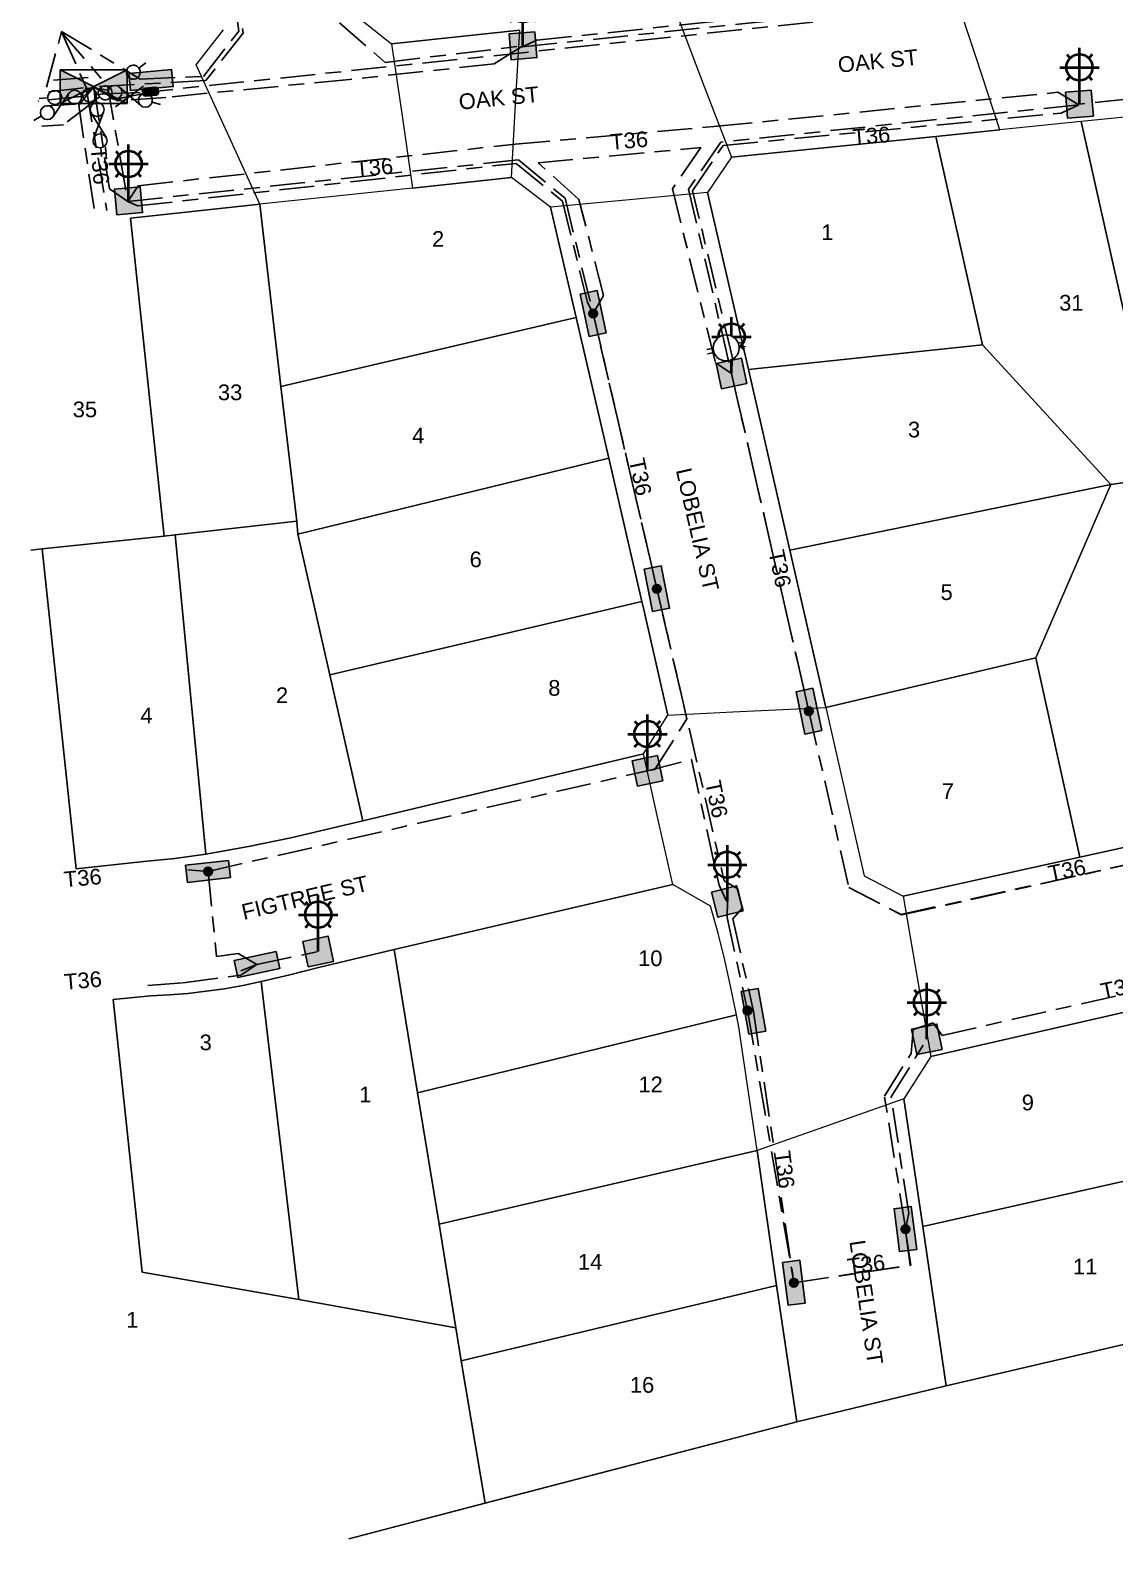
# Model space of a CAD drawing. Header units: metres. Extents: x 298156 to 298818, y 6171580 to 6172425.
# Drawn here: x 298156.3 to 298280.7, y 6171702.1 to 6171875.1 of the extents above; entities that cross this region are included whole.
import ezdxf
from ezdxf.enums import TextEntityAlignment as Align

# ---------------------------------------------------------------- set-up
doc = ezdxf.new("R2010")
doc.units = ezdxf.units.M
doc.linetypes.add('Cable Exist UG', pattern=[8.2, 4, -1.2, 1.8, -1.2])
doc.layers.get('0').update_dxf_attribs({"color": 6})
doc.layers.add('Cadastre Land Parcels_SP_EXT', color=9, linetype='Continuous', lineweight=5)
doc.layers.add('Cadastre Roads_SP_EXT', color=9, linetype='Continuous', lineweight=5)
for name, color, linetype in [('Equip_HV_EXT', 7, 'Continuous'), ('Equip_LV_EXT', 7, 'Continuous'), ('Equip_SL_EXT', 7, 'Continuous'), ('Equip_SP_SL_EXT', 7, 'Continuous'), ('Mains_HV_EXT', 7, 'Continuous'), ('Mains_LV_EXT', 7, 'Continuous'), ('Mains_SL_EXT', 7, 'Continuous'), ('Sub_SP_EXT', 7, 'Continuous'), ('SupportsUG_SP_LV_EXT', 7, 'Continuous'), ('SupportsUG_SP_LV_SL_EXT', 7, 'Continuous')]:
    doc.layers.add(name, color=color, linetype=linetype)
doc.layers.get('0').off()
doc.styles.add('COLUMN_LABEL', font='arial.ttf')
doc.styles.add('iecARIAL', font='arial.ttf', dxfattribs={"height": 2})
doc.styles.add('PIT_LABEL', font='arial.ttf')
doc.styles.add('POLE_LABEL', font='arial.ttf')
doc.styles.get("Standard").update_dxf_attribs({"font": 'arial.ttf'})
doc.styles.add('SWITCH_LABEL', font='arial.ttf', dxfattribs={"height": 2.5})

# ---------------------------------------------------------------- blocks, each defined once
blk = doc.blocks.new('SUB_PADMOUNT_EXT')
for points in [[(0, 0), (-3.84, 1.92), (-3.84, -1.92)], [(0, 0), (3.84, 1.92), (3.84, -1.92)]]:
    blk.add_hatch(color=256).paths.add_polyline_path(points)
for p, q in [((3.84, 1.92), (-3.84, -1.92)), ((-3.84, 1.92), (3.84, -1.92))]:
    blk.add_line(p, q)
blk.add_lwpolyline([(-3.84, -1.92), (3.84, -1.92), (3.84, 1.92), (-3.84, 1.92)], close=True)
for tag, height, flags, p in [('ASSET_NUM', 3.5, 8, (2, 2)), ('STREET_CODE', 0.2, 9, (1.5, 0)), ('CONSTRUCTED_VOLTAGE', 0.2, 9, (1.5, -0.2)), ('OPERATING_VOLTAGE', 0.2, 9, (1.5, -0.6)), ('ORIENTATION', 0.2, 9, (1.5, -0.8)), ('OWNED_BY', 0.2, 9, (1.5, -1)), ('OPERATED_BY', 0.2, 9, (1.5, -1.2)), ('SECONDARY_VOLTAGE', 0.2, 9, (1.5, -1.6)), ('STATE', 0.2, 9, (1.5, -1.8)), ('NO_PHASES', 0.2, 9, (1.5, -0.4)), ('MAINTAINED_BY', 0.2, 9, (1.5, -1.4)), ('SUBSTATION_TYPE', 0.2, 9, (1.5, -2.2)), ('STREETNAME', 0.2, 9, (1.5, -3)), ('SUBURB', 0.2, 9, (1.5, -3.2)), ('PARENT', 0.2, 9, (1.5, -2)), ('USAGE', 0.2, 9, (1.5, -2.4)), ('LEGEND', 0.2, 9, (1.5, -2.6)), ('LOCATION', 0.2, 9, (1.5, -2.8)), ('NOTES', 0.2, 9, (1.5, -3.4)), ('Z', 0.2, 1, (1.5, -3.6))]:
    blk.add_attdef(tag, text='', height=height, dxfattribs=dict(flags=flags)).set_placement(p, align=Align.MIDDLE_LEFT)
blk = doc.blocks.new('COLUMN_EXT')
blk.add_hatch(color=256).paths.add_polyline_path([(-1.49, 1.48), (-1.49, -1.49), (1.48, -1.49), (1.48, 1.48)])
blk.add_lwpolyline([(-1.49, -1.49), (1.48, -1.49), (1.48, 1.48), (-1.49, 1.48)], close=True)
for tag, height, style, flags, p in [('ASSET_NUM', 2.5, 'COLUMN_LABEL', 8, (2, 2)), ('STRUCTURE_PLANT_NUMBER', 0.2, 'POLE_LABEL', 9, (1.81, 0.03)), ('STREET_CODE', 0.2, 'COLUMN_LABEL', 9, (1.81, -0.2))]:
    blk.add_attdef(tag, text='', height=height, dxfattribs=dict(style=style, flags=flags)).set_placement(p, align=Align.MIDDLE_LEFT)
at = {"flags": 9}
for tag, p in [('COLUMN_TYPE', (1.81, -0.4)), ('OWNED_BY', (1.81, -0.6)), ('STATE', (1.81, -0.8)), ('USAGE', (1.81, -1)), ('STREETNAME', (1.81, -1.6)), ('SUBURB', (1.81, -1.8)), ('LEGEND', (1.81, -1.2)), ('LOCATION', (1.81, -1.4)), ('NOTES', (1.81, -2))]:
    blk.add_attdef(tag, text='', height=0.2, dxfattribs=at).set_placement(p, align=Align.MIDDLE_LEFT)
at = {"flags": 1}
blk.add_attdef('Z', (1.81, -2.35), '', height=0.2, dxfattribs=at)
blk = doc.blocks.new('PILLAR_EXT')
blk.add_hatch(color=256).paths.add_polyline_path([(-2.475, 0.99), (-2.475, -0.99), (2.475, -0.99), (2.475, 0.99)])
blk.add_lwpolyline([(-2.475, -0.99), (2.475, -0.99), (2.475, 0.99), (-2.475, 0.99)], close=True)
at = {"style": 'iecARIAL', "flags": 8}
blk.add_attdef('ASSET_NUM', (1.5, 3.5), '', height=2.5, dxfattribs=at)
for tag, p, flags in [('OWNED_BY', (0, -0.2), 9), ('STATE', (0, -0.4), 9), ('SUPPORT_TYPE', (0, -0.6), 9), ('STREETNAME', (0, -1.8), 9), ('USAGE', (0, -0.8), 9), ('LEGEND', (0, -1), 9), ('LOCATION', (0, -1.2), 9), ('NOTES', (0, -1.4), 9), ('PARENT', (0, -1.6), 9), ('SUBURB', (0, -2), 1)]:
    blk.add_attdef(tag, p, '', height=0.2, dxfattribs=dict(flags=flags))
blk = doc.blocks.new('SL_LANTERN_EXT')
at = {"lineweight": 40}
for p, q in [((-1.46, 5.68), (-1.06, 5.28)), ((0, 1.97), (0, 6.47)), ((1.46, 5.68), (1.06, 5.28)), ((-2.25, 4.22), (2.25, 4.22)), ((-1.46, 2.76), (-1.06, 3.16)), ((0, 0), (0, 2.72)), ((1.46, 2.76), (1.06, 3.16))]:
    blk.add_line(p, q, dxfattribs=at)
blk.add_circle((0, 4.22), 1.5, dxfattribs=at)
at = {"style": 'iecARIAL', "flags": 8}
blk.add_attdef('ASSET_NUM', (1.5, 1.5), '', height=2.5, dxfattribs=at)
for tag, p, height, flags in [('OPERATING_VOLTAGE', (0.98, -1.65), 0.2, 9), ('ORIENTATION', (0.98, -1.85), 0.2, 9), ('CONSTRUCTED_VOLTAGE', (0.98, -0.65), 0.2, 9), ('CONTROL_TYPE', (0.98, -0.85), 0.2, 9), ('LANTERN_PURPOSE', (0.98, -1.05), 0.2, 9), ('LANTERN_TYPE', (0.98, -1.25), 0.2, 9), ('NO_PHASES', (0.98, -1.45), 0.2, 9), ('LNUMBER', (2.18, -3.25), 2.5, 8), ('OWNED_BY', (0.98, -2.05), 0.2, 9), ('STATE', (0.98, -2.25), 0.2, 9), ('USAGE', (0.98, -2.45), 0.2, 9), ('CEXIST', (0.98, -2.65), 0.2, 9), ('CNEW', (0.98, -2.85), 0.2, 9), ('CNUMBER', (0.98, -3.05), 0.2, 9), ('CREMOVE', (0.98, -3.25), 0.2, 9), ('CREPLACE', (0.98, -3.45), 0.2, 9), ('LKINGHEIGHT', (0.98, -3.65), 0.2, 9), ('LBRACKET', (0.98, -3.85), 0.2, 9), ('LBRACKETVOCAB', (0.98, -4.05), 0.2, 9), ('LCATEGORY', (0.98, -4.25), 0.2, 9), ('LCHARGE1', (0.98, -4.45), 0.2, 9), ('LCHARGE1PERCENT', (0.98, -4.65), 0.2, 9), ('LCHARGE2', (0.98, -4.85), 0.2, 9), ('LCHARGE2PERCENT', (0.98, -5.05), 0.2, 9), ('LCHARGE3', (0.98, -5.25), 0.2, 9), ('LCHARGE3PERCENT', (0.98, -5.45), 0.2, 9), ('LEXIST', (0.98, -5.65), 0.2, 9), ('LLAMP', (0.98, -5.85), 0.2, 9), ('LLAMPVOCAB', (0.98, -6.05), 0.2, 9), ('LMAST', (0.98, -6.25), 0.2, 9), ('LMASTVOCAB', (0.98, -6.45), 0.2, 9), ('LNEW', (0.98, -6.65), 0.2, 9), ('LANTNUMBER', (0.98, -6.85), 0.2, 9), ('LOUTREACH', (0.98, -7.25), 0.2, 9), ('LOUTREACHVOCAB', (0.98, -7.45), 0.2, 9), ('LRATECODE', (0.98, -7.65), 0.2, 9), ('LREMOVE', (0.98, -7.85), 0.2, 9), ('LREPLACE', (0.98, -8.05), 0.2, 9), ('LTYPE', (0.98, -8.25), 0.2, 9), ('LTYPEVOCAB', (0.98, -8.45), 0.2, 9), ('LEGEND', (0.98, -8.65), 0.2, 9), ('LOCATION', (0.98, -8.85), 0.2, 9), ('STREETNAME', (0.98, -9.25), 0.2, 9), ('SUBURB', (0.98, -9.45), 0.2, 1), ('NOTES', (0.98, -9.05), 0.2, 9)]:
    blk.add_attdef(tag, p, '', height=height, dxfattribs=dict(flags=flags))
blk = doc.blocks.new('HV_STJ_EXT')
h = blk.add_hatch(color=256)
edge = h.paths.add_edge_path()
edge.add_ellipse((-0.59, 0.13), major_axis=(0.226, 0.226), ratio=1, start_angle=45, end_angle=135)
edge.add_line((-0.91, 0.13), (-0.91, -0.13))
edge.add_ellipse((-0.59, -0.13), major_axis=(0.226, 0.226), ratio=1, start_angle=135, end_angle=225)
edge.add_line((-0.59, -0.45), (0.59, -0.45))
edge.add_ellipse((0.59, -0.13), major_axis=(-0.226, 0.226), ratio=1, start_angle=135, end_angle=225)
edge.add_line((0.91, -0.13), (0.91, 0.13))
edge.add_ellipse((0.59, 0.13), major_axis=(-0.226, 0.226), ratio=1, start_angle=225, end_angle=315)
edge.add_line((0.59, 0.45), (-0.59, 0.45))
blk.add_lwpolyline([(-0.91, 0.13), (-0.91, -0.13, 0.414214), (-0.59, -0.45), (0.59, -0.45, 0.414214), (0.91, -0.13), (0.91, 0.13, 0.414214), (0.59, 0.45), (-0.59, 0.45, 0.414214)], format="xyb", close=True)
for tag, flags, p in [('ORIENTATION', 9, (1.5, 0)), ('Z', 1, (1.5, -0.8)), ('USAGE', 9, (1.5, -0.2)), ('LEGEND', 9, (1.5, -0.4)), ('NOTES', 9, (1.5, -0.6))]:
    blk.add_attdef(tag, text='', height=0.2, dxfattribs=dict(flags=flags)).set_placement(p, align=Align.MIDDLE_LEFT)
blk = doc.blocks.new('LV_UG_DFUSE_CLOSED_EXT')
for points in [[(1, 0), (0, 0)], [(5.04, 0.73), (2.16, -0.72)], [(5.05, -0.71), (2.16, 0.72)], [(6.2, 0.01), (7.2, 0.01)]]:
    blk.add_lwpolyline(points)
for centre in [(1.8, 0), (5.4, 0.01)]:
    blk.add_circle(centre, 0.8)
at = {"flags": 9}
for tag, p in [('ACTUAL_STATUS', (0, 0)), ('CONSTRUCTED_VOLTAGE', (0, -0.2)), ('OPERATING_VOLTAGE', (0, -0.6)), ('ORIENTATION', (0, -0.8)), ('STATE', (0, -1)), ('SWITCH_TYPE', (0, -1.2)), ('NO_PHASES', (0, -0.4)), ('USAGE', (0, -1.4)), ('NOTES', (0, -1.6))]:
    blk.add_attdef(tag, text='', height=0.2, dxfattribs=at).set_placement(p, align=Align.MIDDLE_LEFT)
at = {"flags": 1}
blk.add_attdef('Z', (0, 0), '', height=0.2, dxfattribs=at)
blk = doc.blocks.new('LV_UG_LINKS_OPEN_EXT')
blk.add_wipeout([(-0.25, 1.47), (-0.43, 1.43), (-0.61, 1.36), (-0.77, 1.28), (-0.93, 1.17), (-1.07, 1.05), (-1.19, 0.9), (-1.29, 0.75), (-1.38, 0.58), (-1.44, 0.4), (-1.48, 0.22), (-1.49, 0.03), (-1.49, -0.16), (-1.45, -0.34), (-1.4, -0.52), (-1.32, -0.69), (-1.23, -0.85), (-1.11, -1), (-0.98, -1.13), (-0.83, -1.24), (-0.66, -1.34), (-0.49, -1.41), (-0.31, -1.46), (-0.13, -1.49), (0.06, -1.49), (0.25, -1.47), (0.43, -1.43), (0.61, -1.36), (0.77, -1.28), (0.93, -1.17), (1.07, -1.05), (1.19, -0.9), (1.29, -0.75), (1.38, -0.58), (1.44, -0.4), (1.48, -0.22), (1.49, -0.03), (1.49, 0.16), (1.45, 0.34), (1.4, 0.52), (1.32, 0.69), (1.23, 0.85), (1.11, 1), (0.98, 1.13), (0.83, 1.24), (0.66, 1.34), (0.49, 1.41), (0.31, 1.46), (0.13, 1.49), (-0.06, 1.49)])
for p, q in [((-0.25, 1.47), (-0.25, 2.22)), ((0.25, 1.47), (0.25, 2.22)), ((-0.25, -1.47), (-0.25, -2.22)), ((0.25, -1.47), (0.25, -2.22))]:
    blk.add_line(p, q)
blk.add_lwpolyline([(0, -1.49, 1), (0, 1.49, 1)], format="xyb", close=True)
at = {"flags": 9}
for tag, p in [('ACTUAL_STATUS', (0, 0)), ('CONSTRUCTED_VOLTAGE', (0, -0.2)), ('OPERATING_VOLTAGE', (0, -0.6)), ('ORIENTATION', (0, -0.8)), ('STATE', (0, -1)), ('SWITCH_TYPE', (0, -1.2)), ('NO_PHASES', (0, -0.4)), ('USAGE', (0, -1.4)), ('NOTES', (0, -1.6))]:
    blk.add_attdef(tag, text='', height=0.2, dxfattribs=at).set_placement(p, align=Align.MIDDLE_LEFT)
at = {"flags": 1}
blk.add_attdef('Z', (0, 0), '', height=0.2, dxfattribs=at)
blk = doc.blocks.new('SWG_HOLEC_SU_EXT')
blk.add_line((1.8, -2), (5.8, -2))
for points in [[(1, 0), (0, 0)], [(6.6, 0), (7.6, 0)]]:
    blk.add_lwpolyline(points)
for points in [[(1.8, -0.8, 1), (1.8, 0.8, 1)], [(5.8, -0.8, 1), (5.8, 0.8, 1)]]:
    blk.add_lwpolyline(points, format="xyb", close=True)
at = {"style": 'SWITCH_LABEL', "flags": 8}
blk.add_attdef('ASSET_NUM', text='', height=2.5, rotation=179.9544, dxfattribs=at).set_placement((-2.4, 0), align=Align.MIDDLE_LEFT)
at = {"flags": 1}
blk.add_attdef('Z', (0, 0), '', height=0.2, dxfattribs=at)
at = {"flags": 9}
for tag, p in [('ACTUAL_STATUS', (0, -0.4)), ('CONSTRUCTED_VOLTAGE', (0, -0.6)), ('OPERATING_VOLTAGE', (0, -1)), ('ORIENTATION', (0, -1.2)), ('OWNED_BY', (0, -1.4)), ('STATE', (0, -1.8)), ('NO_PHASES', (0, -0.8)), ('PARENT', (0, -1.6)), ('SWITCH_TYPE', (0, -2)), ('STREETNAME', (0, -2.6)), ('SUBURB', (0, -2.8)), ('USAGE', (0, -2.2)), ('LOCATION', (0, -2.4)), ('NOTES', (0, -3))]:
    blk.add_attdef(tag, text='', height=0.2, dxfattribs=at).set_placement(p, align=Align.MIDDLE_LEFT)
at = {"style": 'SWITCH_LABEL', "flags": 9}
blk.add_attdef('STREET_CODE', text='', height=0.2, dxfattribs=at).set_placement((0, -0.2), align=Align.MIDDLE_LEFT)
blk = doc.blocks.new('PIT_EXT')
blk.add_hatch(color=256).paths.add_polyline_path([(-2.47, 0.99), (2.47, 0.99), (2.47, -0.99), (-2.47, -0.99)])
at = {"lineweight": -3}
blk.add_lwpolyline([(-2.47, 0.99), (2.47, 0.99), (2.47, -0.99), (-2.47, -0.99)], close=True, dxfattribs=at)
at = {"style": 'PIT_LABEL'}
for tag, height, flags, p in [('ASSET_NUM', 2.5, 8, (2, 2)), ('STREET_CODE', 0.2, 9, (0, -0.2))]:
    blk.add_attdef(tag, text='', height=height, dxfattribs=dict(at, flags=flags)).set_placement(p, align=Align.MIDDLE_LEFT)
at = {"flags": 1}
blk.add_attdef('Z', (0, 0), '', height=0.2, dxfattribs=at)
at = {"flags": 9}
for tag, p in [('OWNED_BY', (0, -0.4)), ('STATE', (0, -0.6)), ('SUPPORT_TYPE', (0, -0.8)), ('USAGE', (0, -1)), ('LOCATION', (0, -1.2)), ('NOTES', (0, -1.4))]:
    blk.add_attdef(tag, text='', height=0.2, dxfattribs=at).set_placement(p, align=Align.MIDDLE_LEFT)
blk = doc.blocks.new('CONNECTOR_NODE_EXT')
h = blk.add_hatch(color=256)
edge = h.paths.add_edge_path()
edge.add_arc((0, 0), 0.5, 0, 360)
blk.add_circle((0, 0), 0.5)
at = {"flags": 1}
blk.add_attdef('Z', (0, 0), '', height=0.2, dxfattribs=at)
at = {"flags": 9}
for tag, p in [('CONNECTOR_TYPE', (0, 0)), ('CONSTRUCTED_VOLTAGE', (0, -0.2)), ('OPERATING_VOLTAGE', (0, -0.6)), ('ORIENTATION', (0, -0.8)), ('SUBTYPE', (0, -1)), ('NO_PHASES', (0, -0.4)), ('USAGE', (0, -1.2)), ('NOTES', (0, -1.4))]:
    blk.add_attdef(tag, text='', height=0.2, dxfattribs=at).set_placement(p, align=Align.MIDDLE_LEFT)

msp = doc.modelspace()

# ---------------------------------------------------------------- linework, layer by layer
at = {"layer": 'Cadastre Land Parcels_SP_EXT', "linetype": 'Continuous'}
for p, q in [((298193.63, 6171876.79), (298197.74, 6171873.54)), ((298175.32, 6171871.14), (298178.48, 6171875.16)), ((298197.74, 6171873.54), (298212.45, 6171875.1)), ((298291.92, 6171866.14), (298276.83, 6171864.62)), ((298267.49, 6171863.66), (298260.16, 6171862.9)), ((298276.83, 6171864.62), (298267.49, 6171863.66)), ((298285.93, 6171823.88), (298276.83, 6171864.62)), ((298276.83, 6171864.62), (298285.93, 6171823.88)), ((298260.16, 6171862.9), (298236.71, 6171860.53)), ((298260.16, 6171862.9), (298265.5, 6171839)), ((298265.5, 6171839), (298260.16, 6171862.9)), ((298236.71, 6171860.53), (298233.99, 6171856.48)), ((298211.5, 6171858.22), (298200.16, 6171857)), ((298215.97, 6171854.8), (298211.5, 6171858.22)), ((298200.16, 6171857), (298182.65, 6171855.13)), ((298233.99, 6171856.48), (298238.68, 6171836.17)), ((298182.65, 6171855.13), (298167.79, 6171853.54)), ((298185.06, 6171834.25), (298182.65, 6171855.13)), ((298182.65, 6171855.13), (298185.06, 6171834.25)), ((298218.91, 6171842.15), (298215.97, 6171854.8)), ((298215.97, 6171854.8), (298215.97, 6171854.8)), ((298171.65, 6171817.08), (298167.79, 6171853.54)), ((298167.79, 6171853.54), (298171.65, 6171817.08)), ((298185.06, 6171834.25), (298218.91, 6171842.15)), ((298218.91, 6171842.15), (298185.06, 6171834.25)), ((298222.64, 6171826.03), (298218.91, 6171842.15)), ((298265.5, 6171839), (298238.68, 6171836.17)), ((298238.68, 6171836.17), (298265.5, 6171839)), ((298265.5, 6171839), (298280.24, 6171822.98)), ((298280.24, 6171822.98), (298265.5, 6171839)), ((298265.5, 6171839), (298265.5, 6171839)), ((298238.68, 6171836.17), (298243.4, 6171815.45)), ((298186.89, 6171818.78), (298185.06, 6171834.25)), ((298185.06, 6171834.25), (298185.06, 6171834.25)), ((298185.06, 6171834.25), (298186.89, 6171818.78)), ((298187.01, 6171817.29), (298222.64, 6171826.03)), ((298222.64, 6171826.03), (298187.01, 6171817.29)), ((298222.64, 6171826.03), (298222.64, 6171826.03)), ((298226.46, 6171809.59), (298222.64, 6171826.03)), ((298243.4, 6171815.45), (298280.24, 6171822.98)), ((298280.24, 6171822.98), (298243.4, 6171815.45)), ((298280.24, 6171822.98), (298271.61, 6171803.12)), ((298271.61, 6171803.12), (298280.24, 6171822.98)), ((298280.24, 6171822.98), (298283.96, 6171823.55)), ((298283.96, 6171823.55), (298280.24, 6171822.98)), ((298280.24, 6171822.98), (298280.24, 6171822.98)), ((298186.89, 6171818.78), (298172.94, 6171817.22)), ((298172.94, 6171817.22), (298186.89, 6171818.78)), ((298187.01, 6171817.29), (298186.89, 6171818.78)), ((298186.89, 6171818.78), (298187.01, 6171817.29)), ((298157.67, 6171815.61), (298171.65, 6171817.08)), ((298171.65, 6171817.08), (298157.67, 6171815.61)), ((298171.65, 6171817.08), (298172.94, 6171817.22)), ((298172.94, 6171817.22), (298171.65, 6171817.08)), ((298171.65, 6171817.08), (298171.65, 6171817.08)), ((298172.94, 6171817.22), (298176.43, 6171780.6)), ((298176.43, 6171780.6), (298172.94, 6171817.22)), ((298190.65, 6171801.15), (298187.01, 6171817.29)), ((298187.01, 6171817.29), (298190.65, 6171801.15)), ((298156.37, 6171815.45), (298157.67, 6171815.61)), ((298157.67, 6171815.61), (298156.37, 6171815.45)), ((298156.37, 6171815.45), (298156.37, 6171815.45)), ((298157.67, 6171815.61), (298161.56, 6171778.9)), ((298161.56, 6171778.9), (298157.67, 6171815.61)), ((298243.4, 6171815.45), (298247.55, 6171797.43)), ((298226.46, 6171809.59), (298190.65, 6171801.15)), ((298190.65, 6171801.15), (298226.46, 6171809.59)), ((298226.64, 6171808.8), (298226.46, 6171809.59)), ((298226.46, 6171809.59), (298226.46, 6171809.59)), ((298229.43, 6171796.55), (298226.64, 6171808.8)), ((298271.61, 6171803.12), (298247.55, 6171797.43)), ((298247.55, 6171797.43), (298271.61, 6171803.12)), ((298271.61, 6171803.12), (298276.66, 6171780.24)), ((298276.66, 6171780.24), (298271.61, 6171803.12)), ((298271.61, 6171803.12), (298271.61, 6171803.12)), ((298271.61, 6171803.12), (298271.61, 6171803.12)), ((298194.46, 6171784.44), (298190.65, 6171801.15)), ((298190.65, 6171801.15), (298190.65, 6171801.15)), ((298190.65, 6171801.15), (298194.46, 6171784.44)), ((298226.62, 6171792.09), (298229.43, 6171796.55)), ((298247.55, 6171797.43), (298251.95, 6171778.11)), ((298194.46, 6171784.44), (298226.62, 6171792.09)), ((298226.62, 6171792.09), (298226.62, 6171792.09)), ((298186.19, 6171782.49), (298194.46, 6171784.44)), ((298276.66, 6171780.24), (298292.69, 6171783.79)), ((298181.32, 6171781.49), (298186.19, 6171782.49)), ((298172.89, 6171780.12), (298176.43, 6171780.6)), ((298176.43, 6171780.6), (298181.32, 6171781.49)), ((298176.43, 6171780.6), (298176.43, 6171780.6)), ((298161.56, 6171778.9), (298169.34, 6171779.75)), ((298161.56, 6171778.9), (298161.56, 6171778.9)), ((298169.34, 6171779.75), (298172.89, 6171780.12)), ((298256.42, 6171775.78), (298276.66, 6171780.24)), ((298229.98, 6171777.13), (298198.03, 6171769.68)), ((298234.33, 6171774.62), (298229.98, 6171777.13)), ((298251.95, 6171778.11), (298256.42, 6171775.78)), ((298235.18, 6171771.53), (298234.33, 6171774.62)), ((298235.95, 6171768.43), (298235.18, 6171771.53)), ((298198.03, 6171769.68), (298189.35, 6171767.62)), ((298200.71, 6171753.22), (298198.03, 6171769.68)), ((298198.03, 6171769.68), (298200.71, 6171753.22)), ((298236.65, 6171765.31), (298235.95, 6171768.43)), ((298186.08, 6171766.76), (298182.77, 6171765.98)), ((298189.35, 6171767.62), (298186.08, 6171766.76)), ((298176.48, 6171764.87), (298174.36, 6171764.62)), ((298178.59, 6171765.17), (298176.48, 6171764.87)), ((298180.69, 6171765.55), (298178.59, 6171765.17)), ((298182.77, 6171765.98), (298180.69, 6171765.55)), ((298187.09, 6171729.52), (298182.77, 6171765.98)), ((298182.77, 6171765.98), (298187.09, 6171729.52)), ((298237.29, 6171762.17), (298236.65, 6171765.31)), ((298170.11, 6171764.34), (298165.82, 6171763.94)), ((298169.13, 6171732.66), (298165.82, 6171763.94)), ((298165.82, 6171763.94), (298169.13, 6171732.66)), ((298172.24, 6171764.45), (298170.11, 6171764.34)), ((298174.36, 6171764.62), (298172.24, 6171764.45)), ((298285.57, 6171763.33), (298259.58, 6171757.41)), ((298237.29, 6171762.17), (298200.71, 6171753.22)), ((298200.71, 6171753.22), (298237.29, 6171762.17)), ((298237.61, 6171760.58), (298237.29, 6171762.17)), ((298237.29, 6171762.17), (298237.29, 6171762.17)), ((298237.84, 6171758.98), (298237.61, 6171760.58)), ((298239.67, 6171746.61), (298237.84, 6171758.98)), ((298259.58, 6171757.41), (298256.47, 6171752.55)), ((298203.19, 6171738.17), (298200.71, 6171753.22)), ((298200.71, 6171753.22), (298200.71, 6171753.22)), ((298200.71, 6171753.22), (298203.19, 6171738.17)), ((298256.47, 6171752.55), (298258.65, 6171737.89)), ((298203.19, 6171738.17), (298239.67, 6171746.61)), ((298239.67, 6171746.61), (298203.19, 6171738.17)), ((298239.67, 6171746.61), (298239.67, 6171746.61)), ((298241.9, 6171731.15), (298239.67, 6171746.61)), ((298289.77, 6171744.92), (298258.65, 6171737.89)), ((298258.65, 6171737.89), (298289.77, 6171744.92)), ((298205.13, 6171726.28), (298203.19, 6171738.17)), ((298203.19, 6171738.17), (298205.13, 6171726.28)), ((298258.65, 6171737.89), (298261.33, 6171719.63)), ((298169.13, 6171732.66), (298169.13, 6171732.66)), ((298187.09, 6171729.52), (298169.13, 6171732.66)), ((298169.13, 6171732.66), (298169.13, 6171732.66)), ((298169.13, 6171732.66), (298187.09, 6171729.52)), ((298205.72, 6171722.51), (298241.9, 6171731.15)), ((298241.9, 6171731.15), (298205.72, 6171722.51)), ((298241.9, 6171731.15), (298241.9, 6171731.15)), ((298244.2, 6171715.49), (298241.9, 6171731.15)), ((298205.13, 6171726.28), (298187.09, 6171729.52)), ((298187.09, 6171729.52), (298187.09, 6171729.52)), ((298187.09, 6171729.52), (298205.13, 6171726.28)), ((298261.33, 6171719.63), (298293.79, 6171727.18)), ((298293.79, 6171727.18), (298261.33, 6171719.63)), ((298205.72, 6171722.51), (298205.13, 6171726.28)), ((298205.13, 6171726.28), (298205.72, 6171722.51)), ((298208.46, 6171706.17), (298205.72, 6171722.51)), ((298205.72, 6171722.51), (298208.46, 6171706.17)), ((298261.33, 6171719.63), (298244.2, 6171715.49)), ((298244.2, 6171715.49), (298208.45, 6171706.17)), ((298208.46, 6171706.17), (298244.2, 6171715.49)), ((298244.2, 6171715.49), (298244.2, 6171715.49)), ((298192.84, 6171702.08), (298208.46, 6171706.17)), ((298208.45, 6171706.17), (298192.84, 6171702.08)), ((298192.84, 6171702.08), (298192.84, 6171702.08))]:
    msp.add_line(p, q, dxfattribs=at)
at = {"layer": 'Cadastre Roads_SP_EXT', "linetype": 'Continuous'}
for p, q in [((298264.73, 6171872.07), (298262.02, 6171880.34)), ((298230.41, 6171877), (298233.6, 6171868.65)), ((298212.45, 6171875.1), (298197.74, 6171873.54)), ((298211.97, 6171866.61), (298212.45, 6171875.1)), ((298197.74, 6171873.54), (298198.95, 6171865.28)), ((298267.49, 6171863.66), (298264.73, 6171872.07)), ((298178.91, 6171863.3), (298175.32, 6171871.14)), ((298233.6, 6171868.65), (298236.71, 6171860.53)), ((298198.95, 6171865.28), (298200.16, 6171857)), ((298211.5, 6171858.22), (298211.97, 6171866.61)), ((298260.16, 6171862.9), (298267.49, 6171863.66)), ((298267.49, 6171863.66), (298267.49, 6171863.66)), ((298182.65, 6171855.13), (298178.91, 6171863.3)), ((298236.71, 6171860.53), (298260.16, 6171862.9)), ((298200.16, 6171857), (298211.5, 6171858.22)), ((298211.5, 6171858.22), (298211.5, 6171858.22)), ((298233.99, 6171856.48), (298223.39, 6171855.49)), ((298238.68, 6171836.17), (298233.99, 6171856.48)), ((298167.79, 6171853.54), (298182.65, 6171855.13)), ((298182.65, 6171855.13), (298182.65, 6171855.13)), ((298223.39, 6171855.49), (298215.97, 6171854.8)), ((298215.97, 6171854.8), (298218.91, 6171842.15)), ((298218.91, 6171842.15), (298222.64, 6171826.03)), ((298243.4, 6171815.45), (298238.68, 6171836.17)), ((298238.68, 6171836.17), (298238.68, 6171836.17)), ((298222.64, 6171826.03), (298226.46, 6171809.59)), ((298247.55, 6171797.43), (298243.4, 6171815.45)), ((298226.46, 6171809.59), (298226.64, 6171808.8)), ((298226.64, 6171808.8), (298229.43, 6171796.55)), ((298229.43, 6171796.55), (298236.89, 6171796.91)), ((298236.89, 6171796.91), (298247.55, 6171797.43)), ((298226.62, 6171792.09), (298194.46, 6171784.44)), ((298228.28, 6171784.68), (298226.62, 6171792.09)), ((298194.46, 6171784.44), (298186.19, 6171782.49)), ((298229.98, 6171777.13), (298228.28, 6171784.68)), ((298292.69, 6171783.79), (298276.66, 6171780.24)), ((298186.19, 6171782.49), (298181.32, 6171781.49)), ((298176.43, 6171780.6), (298172.89, 6171780.12)), ((298181.32, 6171781.49), (298176.43, 6171780.6)), ((298169.34, 6171779.75), (298161.56, 6171778.9)), ((298172.89, 6171780.12), (298169.34, 6171779.75)), ((298276.66, 6171780.24), (298256.42, 6171775.78)), ((298198.03, 6171769.68), (298229.98, 6171777.13)), ((298229.98, 6171777.13), (298229.98, 6171777.13)), ((298256.42, 6171775.78), (298257.99, 6171766.64)), ((298189.35, 6171767.62), (298198.03, 6171769.68)), ((298182.77, 6171765.98), (298186.08, 6171766.76)), ((298186.08, 6171766.76), (298189.35, 6171767.62)), ((298257.99, 6171766.64), (298259.58, 6171757.41)), ((298174.36, 6171764.62), (298176.48, 6171764.87)), ((298176.48, 6171764.87), (298178.59, 6171765.17)), ((298178.59, 6171765.17), (298180.69, 6171765.55)), ((298180.69, 6171765.55), (298182.77, 6171765.98)), ((298165.82, 6171763.94), (298170.11, 6171764.34)), ((298170.11, 6171764.34), (298172.24, 6171764.45)), ((298172.24, 6171764.45), (298174.36, 6171764.62)), ((298259.58, 6171757.41), (298285.57, 6171763.33)), ((298256.47, 6171752.55), (298249.44, 6171750.07)), ((298258.65, 6171737.89), (298256.47, 6171752.55)), ((298249.44, 6171750.07), (298239.67, 6171746.61)), ((298239.67, 6171746.61), (298241.9, 6171731.15)), ((298261.33, 6171719.63), (298258.65, 6171737.89)), ((298258.65, 6171737.89), (298258.65, 6171737.89)), ((298241.9, 6171731.15), (298244.2, 6171715.49)), ((298244.2, 6171715.49), (298261.33, 6171719.63))]:
    msp.add_line(p, q, dxfattribs=at)
at = {"layer": 'Mains_HV_EXT', "linetype": 'Cable Exist UG'}
for p, q in [((298335.76, 6171885.43), (298170.1, 6171868.05)), ((298163.57, 6171868.68), (298162.45, 6171867.54)), ((298163.57, 6171868.6), (298164.9, 6171867.79)), ((298163.61, 6171868.61), (298163.74, 6171867.02)), ((298157.29, 6171866.99), (298157.21, 6171866.95)), ((298162.45, 6171867.54), (298157.29, 6171866.99)), ((298163.74, 6171867.02), (298160.12, 6171864.26)), ((298164.9, 6171867.79), (298170.15, 6171868.03)), ((298157.68, 6171864.08), (298157.67, 6171864.06)), ((298160.12, 6171864.26), (298157.68, 6171864.08))]:
    msp.add_line(p, q, dxfattribs=at)
at = {"layer": 'Mains_LV_EXT', "linetype": 'Cable Exist UG'}
for p, q in [((298178.84, 6171888.56), (298180.72, 6171874.77)), ((298191.78, 6171875.95), (298197, 6171871.41)), ((298212.72, 6171873.19), (298248.29, 6171876.93)), ((298180.72, 6171874.77), (298176.43, 6171869.33)), ((298197, 6171871.41), (298212.81, 6171873.31)), ((298212.81, 6171873.31), (298209.5, 6171871.23)), ((298209.5, 6171871.23), (298192.9, 6171869.46)), ((298158.43, 6171868.05), (298163.61, 6171868.61)), ((298161.86, 6171866.51), (298163.61, 6171868.61)), ((298176.43, 6171869.33), (298163.61, 6171868.61)), ((298163.61, 6171868.61), (298165.38, 6171856.9)), ((298166.33, 6171867.01), (298163.61, 6171868.61)), ((298192.9, 6171869.46), (298171.86, 6171867.4)), ((298306.89, 6171869.72), (298276.63, 6171866.62)), ((298171.86, 6171867.4), (298166.33, 6171867.01)), ((298235.11, 6171864.08), (298274.13, 6171867.98)), ((298274.13, 6171867.98), (298276.54, 6171866.55)), ((298163.62, 6171854.64), (298161.86, 6171866.51)), ((298276.54, 6171866.55), (298235.5, 6171862.27)), ((298211.9, 6171862.03), (298235.11, 6171864.08)), ((298235.11, 6171864.08), (298235.11, 6171864.08)), ((298168.7, 6171857.27), (298211.9, 6171862.03)), ((298235.5, 6171862.27), (298231.79, 6171856.85)), ((298167.51, 6171855.47), (298212.3, 6171860.23)), ((298212.3, 6171860.23), (298217.64, 6171855.83)), ((298165.38, 6171856.9), (298167.51, 6171855.47)), ((298167.51, 6171855.47), (298168.7, 6171857.27)), ((298168.7, 6171857.27), (298168.7, 6171857.27)), ((298217.64, 6171855.83), (298220.86, 6171842.61)), ((298220.86, 6171842.61), (298228.17, 6171811.04)), ((298236.73, 6171835.73), (298245.6, 6171797)), ((298228.17, 6171811.04), (298235.89, 6171777.54)), ((298245.6, 6171797), (298250.2, 6171776.77)), ((298256.14, 6171773.68), (298293.12, 6171781.84)), ((298235.89, 6171777.54), (298237.44, 6171776.64)), ((298237.44, 6171776.64), (298237.96, 6171774.42)), ((298250.2, 6171776.77), (298256.14, 6171773.68)), ((298237.96, 6171774.42), (298236.86, 6171773.19)), ((298236.86, 6171773.19), (298239.26, 6171762.54)), ((298260.87, 6171759.81), (298299.85, 6171768.67)), ((298182.31, 6171767.94), (298180.45, 6171767.21)), ((298239.25, 6171762.57), (298243.88, 6171731.45)), ((298257.56, 6171760.48), (298259.87, 6171761.26)), ((298259.87, 6171761.26), (298260.87, 6171759.81)), ((298257.33, 6171757.75), (298257.56, 6171760.48)), ((298254.26, 6171752.85), (298257.33, 6171757.75)), ((298256.68, 6171737.73), (298254.26, 6171752.85)), ((298257.28, 6171733.45), (298256.67, 6171737.6)), ((298243.88, 6171731.45), (298257.28, 6171733.45))]:
    msp.add_line(p, q, dxfattribs=at)
at = {"layer": 'Mains_SL_EXT', "linetype": 'Cable Exist UG'}
for p, q in [((298180.22, 6171875), (298178.71, 6171886.64)), ((298214.4, 6171873.95), (298246.57, 6171877.35)), ((298158.16, 6171868.57), (298159.91, 6171874.95)), ((298159.89, 6171874.95), (298168.93, 6171869.49)), ((298159.89, 6171874.88), (298165.15, 6171868.76)), ((298159.91, 6171874.9), (298162.72, 6171868.53)), ((298176.16, 6171869.8), (298180.22, 6171875)), ((298212.72, 6171873.19), (298214.4, 6171873.95)), ((298165.15, 6171868.76), (298167.51, 6171855.47)), ((298168.93, 6171869.49), (298176.16, 6171869.8)), ((298162.72, 6171868.53), (298165.1, 6171854.42)), ((298235.78, 6171861.89), (298274.54, 6171865.59)), ((298274.54, 6171865.59), (298276.54, 6171866.55)), ((298214.55, 6171859.89), (298233.21, 6171861.65)), ((298233.21, 6171861.65), (298229.95, 6171856.89)), ((298232.27, 6171856.67), (298235.78, 6171861.89)), ((298219.23, 6171855.67), (298214.55, 6171859.89)), ((298168.59, 6171854.94), (298212.02, 6171859.83)), ((298212.02, 6171859.83), (298217.35, 6171855.49)), ((298167.51, 6171855.47), (298168.59, 6171854.94)), ((298217.35, 6171855.49), (298220.2, 6171843.87)), ((298222.05, 6171844.68), (298219.23, 6171855.67)), ((298220.86, 6171842.61), (298222.05, 6171844.68)), ((298220.2, 6171843.87), (298220.86, 6171842.61)), ((298228.17, 6171811.04), (298220.86, 6171842.61)), ((298245.6, 6171797), (298236.73, 6171835.73)), ((298231.61, 6171796.12), (298228.17, 6171811.04)), ((298227.93, 6171790.31), (298231.61, 6171796.12)), ((298245.6, 6171797), (298250.18, 6171776.76)), ((298227.08, 6171790.16), (298232.12, 6171791.45)), ((298232.12, 6171791.45), (298235.3, 6171777.03)), ((298176.7, 6171778.62), (298227.08, 6171790.16)), ((298227.08, 6171790.16), (298227.93, 6171790.31)), ((298256.25, 6171773.63), (298293.12, 6171781.84)), ((298174.38, 6171778.81), (298176.7, 6171778.62)), ((298176.7, 6171778.62), (298177.66, 6171768.87)), ((298235.3, 6171777.03), (298236.13, 6171775.28)), ((298236.28, 6171775.22), (298236.21, 6171773.34)), ((298250.18, 6171776.76), (298256.25, 6171773.63)), ((298236.21, 6171773.34), (298238.56, 6171762.66)), ((298177.66, 6171768.87), (298180.14, 6171769.19)), ((298180.14, 6171769.19), (298182.31, 6171767.94)), ((298182.31, 6171767.94), (298189.33, 6171769.44)), ((298173.86, 6171765.84), (298180.45, 6171766.74)), ((298180.45, 6171766.74), (298182.31, 6171767.94)), ((298169.78, 6171765.54), (298173.86, 6171765.84)), ((298238.56, 6171762.66), (298243.88, 6171731.45)), ((298255.03, 6171752.75), (298259.13, 6171759.37)), ((298257.05, 6171739.41), (298255.03, 6171752.75)), ((298256.67, 6171737.6), (298257.05, 6171739.41)), ((298257.23, 6171733.47), (298256.67, 6171737.6)), ((298243.88, 6171731.45), (298257.23, 6171733.47))]:
    msp.add_line(p, q, dxfattribs=at)

# ---------------------------------------------------------------- block references
at = {"layer": 'Equip_HV_EXT'}
for name, p, rotation in [('SWG_HOLEC_SU_EXT', (298163.45, 6171866.85), 36.31958151673702), ('SWG_HOLEC_SU_EXT', (298164.9, 6171867.79), 184.0174621939895), ('HV_STJ_EXT', (298170.1, 6171868.05), 5.644924480293671)]:
    msp.add_blockref(name, p, dxfattribs=dict(at, rotation=rotation))
at = {"layer": 'Equip_LV_EXT'}
for p, rotation in [((298162.97, 6171868.3), 209.3577536699619), ((298164.28, 6171868.43), 345.1804630564478), ((298163.81, 6171867.79), 275.2143248536289)]:
    msp.add_blockref('LV_UG_DFUSE_CLOSED_EXT', p, dxfattribs=dict(at, rotation=rotation))
at = {"layer": 'Equip_SL_EXT'}
for p in [(298220.86, 6171842.61), (298228.17, 6171811.04), (298245.6, 6171797), (298176.7, 6171778.62), (298238.56, 6171762.66), (298256.67, 6171737.6), (298243.88, 6171731.45)]:
    msp.add_blockref('CONNECTOR_NODE_EXT', p, dxfattribs=at)
at = {"layer": 'Equip_SP_SL_EXT'}
for p in [(298212.81, 6171873.31), (298276.63, 6171866.62), (298167.58, 6171855.54), (298236.73, 6171835.73), (298227.08, 6171790.16), (298236.25, 6171775.16), (298189.33, 6171769.44), (298259.13, 6171759.37)]:
    msp.add_blockref('SL_LANTERN_EXT', p, dxfattribs=at)
at = {"layer": 'Sub_SP_EXT', "rotation": 359.9737683374058}
msp.add_blockref('SUB_PADMOUNT_EXT', (298163.58, 6171868.63), dxfattribs=at)
at = {"layer": 'SupportsUG_SP_LV_EXT'}
for name, p, rotation in [('PIT_EXT', (298170.15, 6171869.39), 5.4773060018652), ('PILLAR_EXT', (298220.86, 6171842.61), 281.8502574284046), ('PILLAR_EXT', (298228.17, 6171811.04), 281.1687832457896), ('PILLAR_EXT', (298245.6, 6171797), 101.7330895384211), ('PILLAR_EXT', (298176.7, 6171778.62), 186.4846882842866), ('PILLAR_EXT', (298182.31, 6171767.94), 192.1109553666261), ('PILLAR_EXT', (298239.25, 6171762.57), 280.1895892793433), ('PILLAR_EXT', (298256.67, 6171737.6), 97.22227466846981), ('PILLAR_EXT', (298243.88, 6171731.45), 277.1811988910929)]:
    msp.add_blockref(name, p, dxfattribs=dict(at, rotation=rotation))
at = {"layer": 'SupportsUG_SP_LV_SL_EXT'}
for p, rotation in [((298212.81, 6171873.31), 184.5624147700449), ((298276.63, 6171866.62), 4.6378659873796), ((298167.58, 6171855.54), 4.973400985690018), ((298236.73, 6171835.73), 101.7611008084053), ((298227.08, 6171790.16), 192.1830809613167), ((298236.25, 6171775.16), 284.270431144901), ((298189.33, 6171769.44), 12.10887168922094), ((298259.13, 6171759.37), 11.7027083050627)]:
    msp.add_blockref('COLUMN_EXT', p, dxfattribs=dict(at, rotation=rotation))

# ---------------------------------------------------------------- texts
at = {"layer": 'Cadastre Land Parcels_SP_EXT'}
for s, p in [('2', (298202.38, 6171850.26)), ('1', (298247.01, 6171851.02)), ('31', (298274.3, 6171842.94)), ('33', (298177.83, 6171832.67)), ('35', (298161.18, 6171830.71)), ('4', (298200.1, 6171827.7)), ('3', (298256.96, 6171828.4)), ('6', (298206.69, 6171813.51)), ('5', (298260.7, 6171809.75)), ('2', (298184.49, 6171797.93)), ('8', (298215.71, 6171798.77)), ('4', (298168.93, 6171795.61)), ('7', (298260.84, 6171786.94)), ('10', (298226.01, 6171767.76)), ('3', (298175.73, 6171758.11)), ('12', (298226.05, 6171753.29)), ('1', (298194.04, 6171752.15)), ('9', (298270.01, 6171751.22)), ('14', (298219.12, 6171732.95)), ('11', (298275.88, 6171732.4)), ('1', (298167.31, 6171726.3)), ('16', (298225.07, 6171718.83))]:
    msp.add_text(s, height=1.8, dxfattribs=at).set_placement(p)
at = {"layer": 'Cadastre Roads_SP_EXT'}
for s, rotation, p in [('OAK ST', 5.8028, (298249.02, 6171870.22)), ('OAK ST', 5.6867, (298205.54, 6171865.97)), ('LOBELIA ST', 282.9722, (298230.33, 6171824.65)), ('FIGTREE ST', 13.1977, (298180.79, 6171773.05)), ('LOBELIA ST', 278.4399, (298250.24, 6171736.2))]:
    msp.add_text(s, height=1.8, rotation=rotation, dxfattribs=at).set_placement(p)
at = {"layer": 'Mains_LV_EXT'}
for rotation, p in [(4.9489, (298222.9, 6171861.37)), (4.7113, (298250.68, 6171861.93)), (274.8793, (298163.23, 6171861.64)), (4.9017, (298193.67, 6171858.29)), (281.8752, (298224.95, 6171825.81)), (281.6914, (298240.96, 6171815.29)), (281.7009, (298233.69, 6171788.85)), (5.2246, (298160.25, 6171776.79)), (11.3222, (298273.25, 6171777.46)), (4.9852, (298160.27, 6171765.04)), (11.7305, (298279.27, 6171763.97)), (277.3016, (298241.65, 6171746.46)), (7.3379, (298250.14, 6171732.39))]:
    msp.add_text('T36', height=1.8, rotation=rotation, dxfattribs=at).set_placement(p)

# ---------------------------------------------------------------- next in the draw order: block references
at = {"layer": 'Equip_LV_EXT', "rotation": 101.1036745732443}
msp.add_blockref('LV_UG_LINKS_OPEN_EXT', (298236.12, 6171838.66), dxfattribs=at)

# ---------------------------------------------------------------- next in the draw order: linework, layer by layer
at = {"layer": 'Mains_LV_EXT', "linetype": 'Cable Exist UG'}
msp.add_line((298231.79, 6171856.85), (298236.73, 6171835.73), dxfattribs=at)
at = {"layer": 'Mains_SL_EXT', "linetype": 'Cable Exist UG'}
for p, q in [((298229.95, 6171856.89), (298234.87, 6171836.99)), ((298236.83, 6171837.54), (298232.27, 6171856.67)), ((298236.73, 6171835.73), (298236.83, 6171837.54)), ((298234.87, 6171836.99), (298236.73, 6171835.73))]:
    msp.add_line(p, q, dxfattribs=at)

doc.saveas('drawing.dxf')
